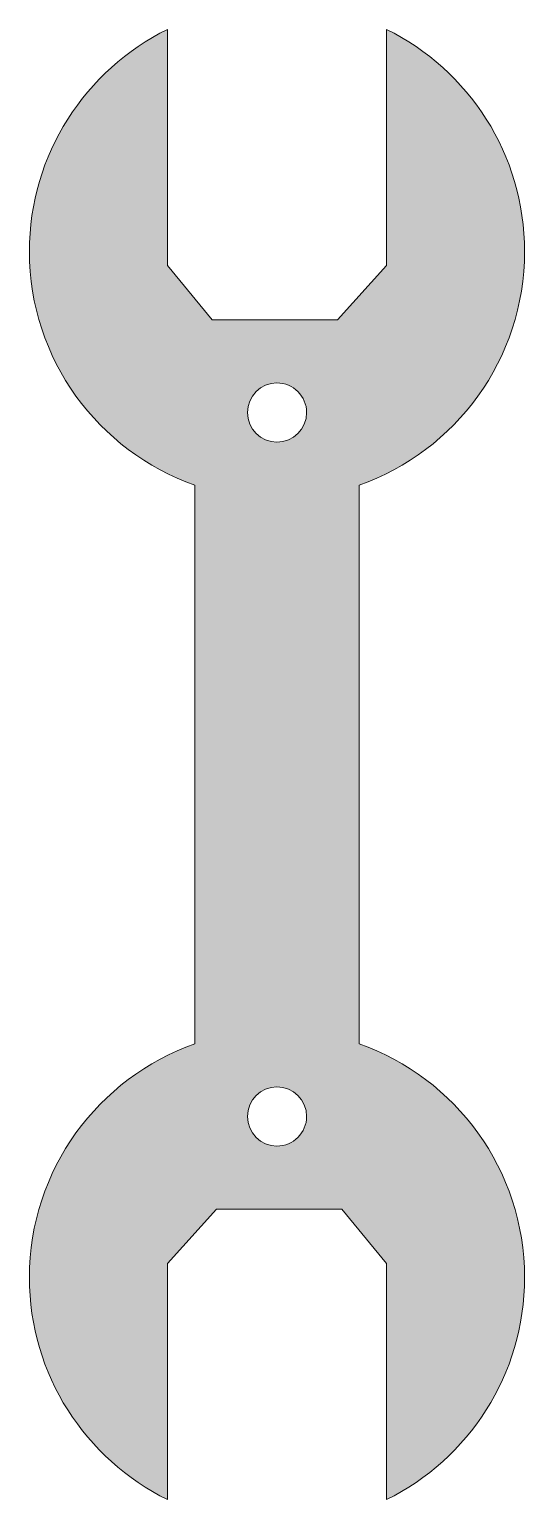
# Model space of a CAD drawing. Header units: inches. Extents: x 0 to 34, y 0 to 102.
import ezdxf

# ---------------------------------------------------------------- set-up
doc = ezdxf.new("R2010")
doc.units = ezdxf.units.IN
doc.header["$MEASUREMENT"] = 0
doc.layers.add('Layer 1', color=7, linetype='Continuous')

msp = doc.modelspace()

# ---------------------------------------------------------------- hatches: boundary and pattern name
at = {"layer": 'Layer 1', "true_color": 0xf6921e}
h = msp.add_hatch(color=30, dxfattribs=at)
h.dxf.hatch_style = 2
edge = h.paths.add_edge_path()
edge.add_spline(control_points=[(34.22, 86.25), (34.22, 92.99), (30.34, 98.81), (24.69, 101.6), (24.69, 101.6), (24.69, 85.29), (24.69, 85.29), (24.69, 85.29), (21.29, 81.53), (21.29, 81.53), (21.29, 81.53), (12.62, 81.53), (12.62, 81.53), (12.62, 81.53), (9.54, 85.29), (9.54, 85.29), (9.54, 85.29), (9.54, 101.6), (9.54, 101.6), (3.89, 98.8), (0, 92.99), (0, 86.25), (0, 78.8), (4.77, 72.45), (11.43, 70.11), (11.43, 70.11), (11.43, 31.49), (11.43, 31.49), (4.77, 29.15), (0, 22.8), (0, 15.35), (0, 8.61), (3.89, 2.79), (9.54, 0), (9.54, 0), (9.54, 16.31), (9.54, 16.31), (9.54, 16.31), (12.94, 20.07), (12.94, 20.07), (12.94, 20.07), (21.6, 20.07), (21.6, 20.07), (21.6, 20.07), (24.69, 16.31), (24.69, 16.31), (24.69, 16.31), (24.69, 0), (24.69, 0), (30.34, 2.8), (34.22, 8.61), (34.22, 15.35), (34.22, 22.8), (29.45, 29.15), (22.79, 31.49), (22.79, 31.49), (22.79, 70.11), (22.79, 70.11), (29.45, 72.45), (34.22, 78.8), (34.22, 86.25)], knot_values=[0, 0, 0, 0, 1, 1, 1, 2, 2, 2, 3, 3, 3, 4, 4, 4, 5, 5, 5, 6, 6, 6, 7, 7, 7, 8, 8, 8, 9, 9, 9, 10, 10, 10, 11, 11, 11, 12, 12, 12, 13, 13, 13, 14, 14, 14, 15, 15, 15, 16, 16, 16, 17, 17, 17, 18, 18, 18, 19, 19, 19, 20, 20, 20, 20], degree=3, periodic=1)
edge = h.paths.add_edge_path()
edge.add_spline(control_points=[(17.11, 24.43), (15.98, 24.43), (15.07, 25.35), (15.07, 26.48), (15.07, 27.61), (15.98, 28.52), (17.11, 28.52), (18.24, 28.52), (19.16, 27.61), (19.16, 26.48), (19.16, 25.35), (18.24, 24.43), (17.11, 24.43)], knot_values=[0, 0, 0, 0, 1, 1, 1, 2, 2, 2, 3, 3, 3, 4, 4, 4, 4], degree=3, periodic=1)
edge = h.paths.add_edge_path()
edge.add_spline(control_points=[(17.11, 73.08), (15.98, 73.08), (15.07, 73.99), (15.07, 75.12), (15.07, 76.25), (15.98, 77.17), (17.11, 77.17), (18.24, 77.17), (19.16, 76.25), (19.16, 75.12), (19.16, 73.99), (18.24, 73.08), (17.11, 73.08)], knot_values=[0, 0, 0, 0, 1, 1, 1, 2, 2, 2, 3, 3, 3, 4, 4, 4, 4], degree=3, periodic=1)

# ---------------------------------------------------------------- linework, layer by layer
at = {"layer": 'Layer 1', "lineweight": 0}
for points, knots in [([(34.22, 86.25), (34.22, 92.99), (30.34, 98.81), (24.69, 101.6), (24.69, 101.6), (24.69, 85.29), (24.69, 85.29), (24.69, 85.29), (21.29, 81.53), (21.29, 81.53), (21.29, 81.53), (12.62, 81.53), (12.62, 81.53), (12.62, 81.53), (9.54, 85.29), (9.54, 85.29), (9.54, 85.29), (9.54, 101.6), (9.54, 101.6), (3.89, 98.8), (0, 92.99), (0, 86.25), (0, 78.8), (4.77, 72.45), (11.43, 70.11), (11.43, 70.11), (11.43, 31.49), (11.43, 31.49), (4.77, 29.15), (0, 22.8), (0, 15.35), (0, 8.61), (3.89, 2.79), (9.54, 0), (9.54, 0), (9.54, 16.31), (9.54, 16.31), (9.54, 16.31), (12.94, 20.07), (12.94, 20.07), (12.94, 20.07), (21.6, 20.07), (21.6, 20.07), (21.6, 20.07), (24.69, 16.31), (24.69, 16.31), (24.69, 16.31), (24.69, 0), (24.69, 0), (30.34, 2.8), (34.22, 8.61), (34.22, 15.35), (34.22, 22.8), (29.45, 29.15), (22.79, 31.49), (22.79, 31.49), (22.79, 70.11), (22.79, 70.11), (29.45, 72.45), (34.22, 78.8), (34.22, 86.25)], [0, 0, 0, 0, 1, 1, 1, 2, 2, 2, 3, 3, 3, 4, 4, 4, 5, 5, 5, 6, 6, 6, 7, 7, 7, 8, 8, 8, 9, 9, 9, 10, 10, 10, 11, 11, 11, 12, 12, 12, 13, 13, 13, 14, 14, 14, 15, 15, 15, 16, 16, 16, 17, 17, 17, 18, 18, 18, 19, 19, 19, 20, 20, 20, 20]), ([(17.11, 73.08), (15.98, 73.08), (15.07, 73.99), (15.07, 75.12), (15.07, 76.25), (15.98, 77.17), (17.11, 77.17), (18.24, 77.17), (19.16, 76.25), (19.16, 75.12), (19.16, 73.99), (18.24, 73.08), (17.11, 73.08)], [0, 0, 0, 0, 1, 1, 1, 2, 2, 2, 3, 3, 3, 4, 4, 4, 4]), ([(17.11, 24.43), (15.98, 24.43), (15.07, 25.35), (15.07, 26.48), (15.07, 27.61), (15.98, 28.52), (17.11, 28.52), (18.24, 28.52), (19.16, 27.61), (19.16, 26.48), (19.16, 25.35), (18.24, 24.43), (17.11, 24.43)], [0, 0, 0, 0, 1, 1, 1, 2, 2, 2, 3, 3, 3, 4, 4, 4, 4])]:
    msp.add_open_spline(points, degree=3, knots=knots, dxfattribs=at)

doc.saveas('drawing.dxf')
